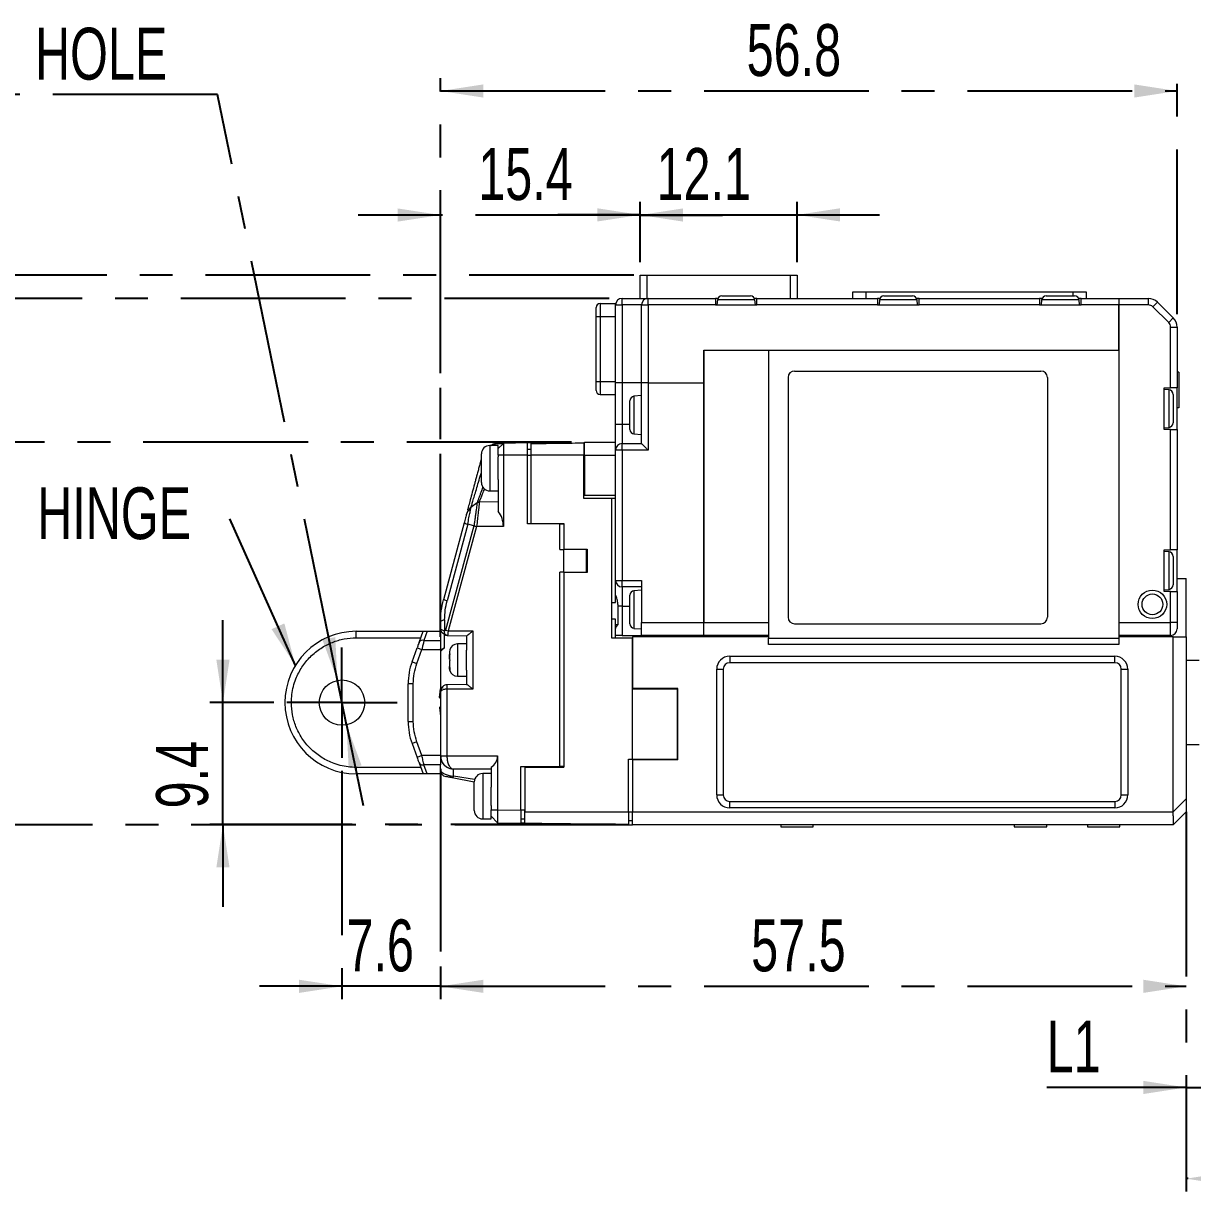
# Model space of a CAD drawing. Header units: millimetres. Extents: x 5 to 415, y 5 to 292.
# Drawn here: x 81.5 to 171.7, y 142.1 to 232.2 of the extents above; entities that cross this region are included whole.
import ezdxf

# ---------------------------------------------------------------- set-up
doc = ezdxf.new("R2010")
doc.units = ezdxf.units.MM
doc.linetypes.add('CENTERX2', pattern=[20.32, 12.7, -2.54, 2.54, -2.54])
doc.layers.add('CENTER_LINE', color=7, linetype='CENTERX2')
doc.styles.add('SLDTEXTSTYLE0', font='TXT', dxfattribs={"width": 0.7})
doc.dimstyles.new('SLDDIMSTYLE0', dxfattribs={"dimtxt": 4, "dimasz": 3.302, "dimexe": 0, "dimexo": 0.0625, "dimgap": 1, "dimtad": 1, "dimrnd": 1e-09, "dimzin": 12, "dimdsep": 46, "dimtxsty": 'SLDTEXTSTYLE0', "dimsah": 1, "dimcen": 0.09, "dimadec": 0, "dimazin": 3, "dimtfac": 1, "dimtofl": 0, "dimtmove": 0, "dimatfit": 3, "dimfxl": 1, "dimfrac": 2, "dimtolj": 1, "dimtzin": 12, "dimarcsym": 0})
doc.dimstyles.new('SLDDIMSTYLE1', dxfattribs={"dimtxt": 4, "dimasz": 3.302, "dimexe": 0, "dimexo": 0.0625, "dimgap": 1, "dimtad": 0, "dimtih": 1, "dimtoh": 1, "dimrnd": 1e-09, "dimzin": 12, "dimdsep": 46, "dimtxsty": 'SLDTEXTSTYLE0', "dimsah": 1, "dimcen": 0, "dimadec": 0, "dimazin": 3, "dimtol": 1, "dimtp": 0.1, "dimtm": 0.1, "dimtfac": 1, "dimtmove": 0, "dimatfit": 3, "dimfxl": 1, "dimfrac": 2, "dimtolj": 1, "dimarcsym": 0})
doc.dimstyles.new('SLDDIMSTYLE2', dxfattribs={"dimtxt": 4, "dimasz": 3.302, "dimexe": 0, "dimexo": 0.0625, "dimgap": 1, "dimtad": 1, "dimrnd": 1e-09, "dimzin": 12, "dimdsep": 46, "dimtxsty": 'SLDTEXTSTYLE0', "dimsah": 1, "dimcen": 0.09, "dimadec": 0, "dimazin": 3, "dimtfac": 1, "dimtmove": 0, "dimatfit": 0, "dimfxl": 1, "dimfrac": 2, "dimtolj": 1, "dimtzin": 12, "dimarcsym": 0})
doc.dimstyles.new('SLDDIMSTYLE3', dxfattribs={"dimtxt": 4, "dimasz": 3.302, "dimexe": 0, "dimexo": 0.0625, "dimgap": 1, "dimtad": 1, "dimdec": 1, "dimrnd": 1e-09, "dimzin": 12, "dimdsep": 46, "dimtxsty": 'SLDTEXTSTYLE0', "dimsah": 1, "dimcen": 0.09, "dimadec": 0, "dimazin": 3, "dimtfac": 1, "dimtdec": 1, "dimtmove": 0, "dimatfit": 0, "dimfxl": 1, "dimfrac": 2, "dimtolj": 1, "dimtzin": 12, "dimarcsym": 0})
doc.dimstyles.new('SLDDIMSTYLE4', dxfattribs={"dimtxt": 0.18, "dimasz": 3.302, "dimexe": 0, "dimexo": 0.0625, "dimgap": 0, "dimtad": 0, "dimtih": 1, "dimtoh": 1, "dimdec": 0, "dimrnd": 1e-09, "dimzin": 0, "dimdsep": 46, "dimtxsty": 'Standard', "dimsah": 1, "dimcen": 0.09, "dimadec": 0, "dimazin": 0, "dimtfac": 3.302, "dimtdec": 0, "dimtofl": 0, "dimtmove": 0, "dimatfit": 3, "dimfxl": 1, "dimfrac": 2, "dimtolj": 1, "dimtzin": 0, "dimarcsym": 0})

# ---------------------------------------------------------------- blocks, each defined once
blk = doc.blocks.new('_D_1')
at = {"layer": 'CENTER_LINE'}
for p, q in [((171.185, 171.384), (171.185, 142.092)), ((211.985, 171.088), (211.985, 142.092)), ((211.985, 143.092), (171.185, 143.092))]:
    blk.add_line(p, q, dxfattribs=at)
for points in [[(171.185, 143.092), (174.487, 142.584), (174.487, 143.6)], [(211.985, 143.092), (208.683, 143.6), (208.683, 142.584)]]:
    blk.add_solid(points, dxfattribs=at)
at = {"layer": 'CENTER_LINE', "insert": (188.98, 148.249), "char_height": 4, "attachment_point": 1, "style": 'SLDTEXTSTYLE0'}
blk.add_mtext('L2', dxfattribs=at)
blk = doc.blocks.new('_D_2')
at = {"layer": 'CENTER_LINE'}
for p, q in [((96.489, 226.719), (60.467, 226.719)), ((105.734, 181.529), (96.489, 226.719)), ((106.436, 178.1), (105.734, 181.529)), ((106.436, 178.1), (107.709, 171.879))]:
    blk.add_line(p, q, dxfattribs=at)
for points in [[(105.734, 181.529), (105.57, 184.866), (104.575, 184.662)], [(106.436, 178.1), (106.6, 174.763), (107.595, 174.967)]]:
    blk.add_solid(points, dxfattribs=at)
at = {"layer": 'CENTER_LINE', "attachment_point": 1, "style": 'SLDTEXTSTYLE0'}
for s, insert, char_height in [('%%c', (60.467, 231.875), 4), ('3.5', (64.895, 231.875), 4), ('HOLE', (82.413, 231.875), 4), ('±0.1', (73.357, 230.527), 2.8)]:
    blk.add_mtext(s, dxfattribs=dict(at, insert=insert, char_height=char_height))
blk = doc.blocks.new('_D_3')
at = {"layer": 'CENTER_LINE'}
for p, q in [((78.184, 212.795), (78.184, 222.64)), ((128.585, 212.795), (77.184, 212.795)), ((78.184, 212.795), (78.184, 210.995)), ((126.685, 210.995), (77.184, 210.995)), ((78.184, 210.995), (78.184, 204.645))]:
    blk.add_line(p, q, dxfattribs=at)
for points in [[(78.184, 212.795), (78.692, 216.097), (77.676, 216.097)], [(78.184, 210.995), (77.676, 207.693), (78.692, 207.693)]]:
    blk.add_solid(points, dxfattribs=at)
at = {"layer": 'CENTER_LINE', "insert": (73.028, 215.728), "char_height": 4, "attachment_point": 1, "rotation": 90, "style": 'SLDTEXTSTYLE0'}
blk.add_mtext('1.8', dxfattribs=at)
blk = doc.blocks.new('_D_4')
at = {"layer": 'CENTER_LINE'}
for p, q in [((77.684, 210.995), (77.684, 217.345)), ((126.685, 210.995), (76.684, 210.995)), ((77.684, 199.895), (77.684, 210.995)), ((123.785, 199.895), (76.684, 199.895)), ((77.684, 199.895), (77.684, 193.545))]:
    blk.add_line(p, q, dxfattribs=at)
for points in [[(77.684, 210.995), (78.192, 214.297), (77.176, 214.297)], [(77.684, 199.895), (77.176, 196.593), (78.192, 196.593)]]:
    blk.add_solid(points, dxfattribs=at)
at = {"layer": 'CENTER_LINE', "insert": (72.528, 200.65), "char_height": 4, "attachment_point": 1, "rotation": 90, "style": 'SLDTEXTSTYLE0'}
blk.add_mtext('11.1', dxfattribs=at)
blk = doc.blocks.new('_D_5')
at = {"layer": 'CENTER_LINE'}
for p, q in [((123.785, 199.895), (76.684, 199.895)), ((77.684, 199.895), (77.684, 170.394)), ((127.485, 170.394), (76.684, 170.394))]:
    blk.add_line(p, q, dxfattribs=at)
for points in [[(77.684, 199.895), (77.176, 196.593), (78.192, 196.593)], [(77.684, 170.394), (78.192, 173.696), (77.176, 173.696)]]:
    blk.add_solid(points, dxfattribs=at)
at = {"layer": 'CENTER_LINE', "insert": (72.528, 180.35), "char_height": 4, "attachment_point": 1, "rotation": 90, "style": 'SLDTEXTSTYLE0'}
blk.add_mtext('29.5', dxfattribs=at)
blk = doc.blocks.new('_D_6')
at = {"layer": 'CENTER_LINE'}
for p, q in [((96.906, 179.814), (96.906, 186.164)), ((100.835, 179.814), (95.906, 179.814)), ((96.906, 170.4), (96.906, 179.814)), ((127.185, 170.4), (95.906, 170.4)), ((96.906, 170.4), (96.906, 164.05))]:
    blk.add_line(p, q, dxfattribs=at)
for points in [[(96.906, 179.814), (97.414, 183.116), (96.398, 183.116)], [(96.906, 170.4), (96.398, 167.098), (97.414, 167.098)]]:
    blk.add_solid(points, dxfattribs=at)
at = {"layer": 'CENTER_LINE', "insert": (91.75, 171.652), "char_height": 4, "attachment_point": 1, "rotation": 90, "style": 'SLDTEXTSTYLE0'}
blk.add_mtext('9.4', dxfattribs=at)
blk = doc.blocks.new('_D_7')
at = {"layer": 'CENTER_LINE'}
for p, q in [((106.085, 174.564), (106.085, 156.93)), ((113.685, 173.314), (113.685, 156.93)), ((106.085, 157.93), (99.735, 157.93)), ((113.685, 157.93), (106.085, 157.93)), ((113.685, 157.93), (120.035, 157.93))]:
    blk.add_line(p, q, dxfattribs=at)
for points in [[(106.085, 157.93), (102.783, 158.438), (102.783, 157.422)], [(113.685, 157.93), (116.987, 157.422), (116.987, 158.438)]]:
    blk.add_solid(points, dxfattribs=at)
at = {"layer": 'CENTER_LINE', "insert": (106.43, 163.086), "char_height": 4, "attachment_point": 1, "style": 'SLDTEXTSTYLE0'}
blk.add_mtext('7.6', dxfattribs=at)
blk = doc.blocks.new('_D_8')
at = {"layer": 'CENTER_LINE'}
for p, q in [((113.685, 174.697), (113.685, 156.93)), ((171.185, 171.384), (171.185, 156.93)), ((113.685, 157.93), (171.185, 157.93))]:
    blk.add_line(p, q, dxfattribs=at)
for points in [[(113.685, 157.93), (116.987, 157.422), (116.987, 158.438)], [(171.185, 157.93), (167.883, 158.438), (167.883, 157.422)]]:
    blk.add_solid(points, dxfattribs=at)
at = {"layer": 'CENTER_LINE', "insert": (137.641, 163.086), "char_height": 4, "attachment_point": 1, "style": 'SLDTEXTSTYLE0'}
blk.add_mtext('57.5', dxfattribs=at)
blk = doc.blocks.new('_D_9')
at = {"layer": 'CENTER_LINE'}
for p, q in [((174.985, 176.214), (174.985, 149.129)), ((171.185, 171.384), (171.185, 149.129)), ((171.185, 150.129), (160.43, 150.129)), ((171.185, 150.129), (174.985, 150.129)), ((174.985, 150.129), (181.335, 150.129))]:
    blk.add_line(p, q, dxfattribs=at)
for points in [[(171.185, 150.129), (167.883, 150.637), (167.883, 149.621)], [(174.985, 150.129), (178.287, 149.621), (178.287, 150.637)]]:
    blk.add_solid(points, dxfattribs=at)
at = {"layer": 'CENTER_LINE', "insert": (160.43, 155.285), "char_height": 4, "attachment_point": 1, "style": 'SLDTEXTSTYLE0'}
blk.add_mtext('L1', dxfattribs=at)
blk = doc.blocks.new('_D_10')
at = {"layer": 'CENTER_LINE'}
for p, q in [((113.685, 186.314), (113.685, 227.996)), ((170.485, 209.78), (170.485, 227.996)), ((113.685, 226.996), (170.485, 226.996))]:
    blk.add_line(p, q, dxfattribs=at)
for points in [[(113.685, 226.996), (116.987, 226.488), (116.987, 227.504)], [(170.485, 226.996), (167.183, 227.504), (167.183, 226.488)]]:
    blk.add_solid(points, dxfattribs=at)
at = {"layer": 'CENTER_LINE', "insert": (137.291, 232.153), "char_height": 4, "attachment_point": 1, "style": 'SLDTEXTSTYLE0'}
blk.add_mtext('56.8', dxfattribs=at)
blk = doc.blocks.new('_D_11')
at = {"layer": 'CENTER_LINE'}
for p, q in [((113.685, 184.9), (113.685, 218.429)), ((129.085, 213.795), (129.085, 218.429)), ((113.685, 217.429), (107.335, 217.429)), ((129.085, 217.429), (113.685, 217.429)), ((129.085, 217.429), (135.435, 217.429))]:
    blk.add_line(p, q, dxfattribs=at)
for points in [[(113.685, 217.429), (110.383, 217.937), (110.383, 216.921)], [(129.085, 217.429), (132.387, 216.921), (132.387, 217.937)]]:
    blk.add_solid(points, dxfattribs=at)
at = {"layer": 'CENTER_LINE', "insert": (116.591, 222.586), "char_height": 4, "attachment_point": 1, "style": 'SLDTEXTSTYLE0'}
blk.add_mtext('15.4', dxfattribs=at)
blk = doc.blocks.new('_D_12')
at = {"layer": 'CENTER_LINE'}
for p, q in [((129.085, 213.795), (129.085, 218.439)), ((141.185, 213.795), (141.185, 218.439)), ((129.085, 217.439), (122.735, 217.439)), ((129.085, 217.439), (141.185, 217.439)), ((141.185, 217.439), (147.535, 217.439))]:
    blk.add_line(p, q, dxfattribs=at)
for points in [[(129.085, 217.439), (125.783, 217.947), (125.783, 216.931)], [(141.185, 217.439), (144.487, 216.931), (144.487, 217.947)]]:
    blk.add_solid(points, dxfattribs=at)
at = {"layer": 'CENTER_LINE', "insert": (130.341, 222.595), "char_height": 4, "attachment_point": 1, "style": 'SLDTEXTSTYLE0'}
blk.add_mtext('12.1', dxfattribs=at)
blk = doc.blocks.new('SW_NOTE_0_6')
at = {"layer": 'CENTER_LINE', "color": 0, "insert": (-14.856, 2.44), "char_height": 4, "attachment_point": 1, "style": 'SLDTEXTSTYLE0'}
blk.add_mtext('HINGE', dxfattribs=at)
blk = doc.blocks.new('SW_CENTERMARKSYMBOL_0')
at = {"layer": 'CENTER_LINE', "color": 0}
for p, q in [((0, 2.5), (0, 4.25)), ((0, 0), (0, 2.5)), ((-2.5, 0), (-4.25, 0)), ((0, 0), (-2.5, 0)), ((0, 0), (0, -2.5)), ((0, 0), (2.5, 0)), ((2.5, 0), (4.25, 0)), ((0, -2.5), (0, -4.25))]:
    blk.add_line(p, q, dxfattribs=at)

msp = doc.modelspace()

# ---------------------------------------------------------------- linework, layer by layer
at = {"color": 7, "linetype": 'Continuous', "lineweight": 18}
for p, q in [((129.085, 210.995), (129.085, 212.795)), ((129.085, 212.795), (129.585, 212.795)), ((129.585, 212.795), (129.585, 210.995)), ((129.585, 212.795), (140.685, 212.795)), ((140.685, 210.995), (140.685, 212.795)), ((140.685, 212.795), (141.185, 212.795)), ((141.185, 212.795), (141.185, 210.995)), ((135.385, 211.195), (137.087, 211.195)), ((137.087, 211.195), (137.586, 211.195)), ((145.485, 210.995), (145.485, 211.495)), ((145.485, 211.495), (146.485, 211.495)), ((146.485, 211.495), (146.485, 210.995)), ((146.485, 211.495), (162.485, 211.495)), ((147.885, 211.195), (149.587, 211.195)), ((149.587, 211.195), (150.086, 211.195)), ((160.385, 211.195), (162.087, 211.195)), ((162.087, 211.195), (162.586, 211.195)), ((162.485, 211.495), (163.485, 211.495)), ((163.485, 211.495), (163.485, 210.995)), ((125.685, 209.595), (125.685, 210.295)), ((125.985, 210.595), (125.985, 209.595)), ((125.985, 210.595), (127.185, 210.595)), ((127.185, 210.495), (127.185, 210.595)), ((127.185, 210.495), (127.685, 210.495)), ((127.185, 204.495), (127.185, 210.495)), ((127.685, 210.495), (127.685, 210.995)), ((127.685, 210.995), (129.685, 210.995)), ((129.185, 210.495), (127.685, 210.495)), ((127.685, 210.495), (127.685, 204.495)), ((129.185, 210.495), (129.685, 210.495)), ((129.185, 204.495), (129.185, 210.495)), ((129.685, 210.495), (129.685, 210.995)), ((129.685, 210.995), (134.885, 210.995)), ((129.685, 210.495), (129.685, 204.495)), ((134.885, 210.495), (129.685, 210.495)), ((134.885, 210.995), (134.885, 210.495)), ((135.068, 210.995), (134.885, 210.995)), ((134.885, 210.495), (138.085, 210.495)), ((135.036, 210.875), (135.003, 210.495)), ((138.085, 210.995), (137.902, 210.995)), ((137.968, 210.495), (137.934, 210.875)), ((138.085, 210.495), (138.085, 210.995)), ((138.085, 210.995), (147.385, 210.995)), ((147.385, 210.495), (138.085, 210.495)), ((147.385, 210.995), (147.385, 210.495)), ((147.568, 210.995), (147.385, 210.995)), ((147.385, 210.495), (150.585, 210.495)), ((147.536, 210.875), (147.503, 210.495)), ((150.585, 210.995), (150.402, 210.995)), ((150.468, 210.495), (150.434, 210.875)), ((150.585, 210.495), (150.585, 210.995)), ((150.585, 210.995), (159.885, 210.995)), ((159.885, 210.495), (150.585, 210.495)), ((159.885, 210.995), (159.885, 210.495)), ((160.068, 210.995), (159.885, 210.995)), ((159.885, 210.495), (163.085, 210.495)), ((160.036, 210.875), (160.003, 210.495)), ((163.085, 210.995), (162.902, 210.995)), ((162.968, 210.495), (162.934, 210.875)), ((163.085, 210.495), (163.085, 210.995)), ((163.085, 210.995), (165.985, 210.995)), ((165.985, 210.495), (163.085, 210.495)), ((165.985, 210.995), (165.985, 210.495)), ((165.985, 210.995), (168.271, 210.995)), ((165.985, 206.995), (165.985, 210.495)), ((165.985, 210.495), (165.985, 185.995)), ((168.271, 210.495), (165.985, 210.495)), ((168.271, 210.495), (168.271, 210.995)), ((168.625, 210.348), (168.978, 210.702)), ((169.839, 209.134), (168.625, 210.348)), ((168.978, 210.702), (168.942, 210.738)), ((168.978, 210.702), (170.192, 209.487)), ((125.685, 209.595), (125.985, 209.595)), ((125.685, 204.595), (125.685, 209.595)), ((125.985, 209.595), (127.185, 209.595)), ((125.985, 209.595), (125.985, 204.595)), ((169.839, 209.134), (170.192, 209.487)), ((169.985, 204.095), (169.985, 208.78)), ((169.985, 208.78), (170.485, 208.78)), ((170.485, 208.78), (170.485, 204.095)), ((133.985, 206.995), (165.985, 206.995)), ((133.985, 204.495), (133.985, 206.995)), ((133.985, 206.995), (133.985, 185.995)), ((133.985, 206.995), (138.985, 206.995)), ((138.985, 206.995), (138.985, 185.995)), ((138.985, 206.995), (165.985, 206.995)), ((138.985, 206.995), (138.985, 184.795)), ((165.985, 206.995), (165.985, 184.795)), ((140.485, 204.895), (140.485, 186.395)), ((140.985, 205.395), (159.985, 205.395)), ((160.485, 204.895), (160.485, 186.395)), ((170.635, 205.295), (170.485, 205.295)), ((170.635, 205.295), (170.635, 202.545)), ((125.685, 204.595), (125.985, 204.595)), ((125.685, 203.895), (125.685, 204.595)), ((125.985, 204.595), (127.185, 204.595)), ((125.985, 204.595), (125.985, 203.595)), ((127.685, 204.495), (127.185, 204.495)), ((127.185, 201.295), (127.185, 204.495)), ((129.185, 204.495), (127.685, 204.495)), ((127.685, 204.495), (127.685, 201.295)), ((129.685, 204.495), (129.185, 204.495)), ((129.185, 199.795), (129.185, 204.495)), ((129.685, 204.495), (133.985, 204.495)), ((129.685, 204.495), (129.685, 199.295)), ((133.985, 185.995), (133.985, 204.495)), ((169.485, 204.095), (169.985, 204.095)), ((169.485, 200.895), (169.485, 204.095)), ((169.866, 203.944), (169.485, 203.977)), ((170.485, 204.095), (169.985, 204.095)), ((170.485, 200.895), (170.485, 204.095)), ((125.985, 203.595), (127.185, 203.595)), ((128.285, 202.569), (128.285, 203.095)), ((129.185, 203.495), (128.605, 203.444)), ((170.185, 203.595), (170.185, 202.073)), ((128.285, 200.894), (128.285, 202.569)), ((170.185, 202.073), (170.185, 201.394)), ((170.635, 202.545), (170.485, 202.545)), ((127.185, 201.295), (127.685, 201.295)), ((127.185, 199.295), (127.185, 201.295)), ((127.685, 201.295), (127.685, 199.795)), ((128.605, 200.545), (129.185, 200.495)), ((169.485, 201.012), (169.866, 201.045)), ((169.985, 200.895), (169.485, 200.895)), ((169.985, 191.595), (169.985, 200.895)), ((169.985, 200.895), (170.485, 200.895)), ((170.485, 200.895), (170.485, 191.595)), ((118.135, 199.647), (117.485, 199.647)), ((117.61, 199.647), (117.735, 199.743)), ((117.735, 199.742), (117.61, 199.647)), ((117.735, 199.742), (117.61, 199.647)), ((117.913, 199.805), (118.535, 199.815)), ((118.535, 199.815), (118.135, 199.408)), ((118.135, 199.408), (118.135, 199.646)), ((118.135, 198.897), (118.135, 199.408)), ((120.385, 199.848), (118.535, 199.815)), ((118.535, 199.815), (118.535, 198.897)), ((120.385, 199.848), (122.685, 199.888)), ((120.385, 198.897), (120.385, 199.848)), ((120.685, 199.353), (120.385, 199.353)), ((122.685, 199.888), (122.685, 199.826)), ((124.735, 199.851), (124.785, 199.851)), ((124.785, 198.895), (124.785, 199.895)), ((124.785, 199.895), (127.185, 199.895)), ((127.685, 199.295), (127.185, 199.295)), ((127.185, 189.245), (127.185, 199.295)), ((127.685, 199.795), (129.185, 199.795)), ((127.685, 199.295), (127.685, 199.795)), ((129.685, 199.295), (127.685, 199.295)), ((127.685, 199.295), (127.685, 189.245)), ((116.835, 196.797), (116.835, 198.997)), ((118.535, 198.897), (118.135, 198.897)), ((118.135, 198.897), (118.135, 198.778)), ((118.135, 197.015), (118.135, 198.778)), ((118.535, 198.897), (118.535, 193.397)), ((120.385, 198.897), (118.535, 198.897)), ((120.385, 193.595), (120.385, 198.897)), ((120.385, 198.897), (120.685, 198.897)), ((120.685, 193.645), (120.685, 198.897)), ((124.785, 198.897), (124.735, 198.897)), ((124.735, 195.549), (124.735, 198.897)), ((124.785, 198.895), (127.185, 198.895)), ((124.785, 198.895), (124.785, 195.795)), ((118.135, 197.015), (118.135, 194.567)), ((124.735, 196.897), (124.785, 196.897)), ((117.485, 196.147), (118.135, 196.147)), ((127.185, 195.795), (124.785, 195.795)), ((116.033, 194.862), (115.913, 194.733)), ((115.913, 194.733), (116.033, 194.862)), ((116.024, 194.814), (116.033, 194.862)), ((116.501, 195.221), (116.033, 194.862)), ((118.135, 195.308), (116.679, 195.283)), ((126.885, 195.549), (124.735, 195.549)), ((126.885, 184.797), (126.885, 195.549)), ((127.185, 195.549), (126.885, 195.549)), ((115.676, 194.328), (115.673, 194.315)), ((115.676, 194.328), (115.756, 194.504)), ((115.692, 194.381), (115.68, 194.335)), ((115.692, 194.381), (115.681, 194.329)), ((115.697, 194.355), (115.703, 194.355)), ((115.777, 194.551), (115.716, 194.416)), ((115.503, 193.681), (113.91, 187.736)), ((116.264, 193.45), (114.066, 185.397)), ((115.779, 193.58), (114.193, 187.66)), ((116.465, 193.397), (114.266, 185.342)), ((116.264, 193.45), (115.779, 193.58)), ((118.535, 193.397), (116.465, 193.397)), ((122.885, 193.595), (120.385, 193.595)), ((120.685, 193.645), (120.685, 193.595)), ((120.685, 193.645), (123.185, 193.645)), ((120.785, 193.645), (120.785, 193.595)), ((122.885, 191.625), (122.885, 193.595)), ((122.885, 193.595), (123.185, 193.595)), ((123.185, 193.645), (123.185, 191.645)), ((122.885, 191.625), (123.185, 191.625)), ((123.185, 191.645), (123.185, 191.625)), ((123.185, 191.645), (124.985, 191.645)), ((123.185, 189.884), (123.185, 191.625)), ((124.935, 191.625), (123.185, 191.625)), ((124.935, 189.884), (124.935, 191.625)), ((124.985, 191.645), (124.985, 189.864)), ((169.485, 191.595), (169.985, 191.595)), ((169.485, 188.395), (169.485, 191.595)), ((169.866, 191.444), (169.485, 191.477)), ((170.485, 191.595), (169.985, 191.595)), ((170.485, 188.395), (170.485, 191.595)), ((170.185, 191.095), (170.185, 189.573)), ((123.185, 189.884), (122.885, 189.884)), ((122.885, 174.897), (122.885, 189.884)), ((123.185, 189.884), (124.935, 189.884)), ((123.185, 189.884), (123.185, 189.864)), ((123.185, 189.864), (123.185, 174.847)), ((124.985, 189.864), (123.185, 189.864)), ((170.185, 189.573), (170.185, 188.894)), ((170.485, 189.394), (171.185, 189.394)), ((171.185, 184.894), (171.185, 189.394)), ((127.185, 189.245), (127.685, 189.245)), ((127.185, 188.751), (127.185, 189.245)), ((127.185, 187.546), (127.185, 188.751)), ((127.685, 189.245), (129.185, 189.245)), ((127.685, 188.745), (127.685, 189.245)), ((129.185, 188.745), (127.685, 188.745)), ((127.685, 188.745), (127.685, 187.245)), ((129.185, 188.495), (128.605, 188.444)), ((129.185, 189.245), (129.185, 185.995)), ((169.485, 188.512), (169.866, 188.545)), ((114.193, 187.66), (113.91, 187.736)), ((127.252, 187.953), (127.185, 187.953)), ((128.285, 187.569), (128.285, 188.095)), ((128.285, 185.894), (128.285, 187.569)), ((169.985, 188.395), (169.485, 188.395)), ((169.985, 185.995), (169.985, 188.395)), ((169.985, 188.395), (170.485, 188.395)), ((170.485, 188.395), (170.485, 185.995)), ((126.885, 187.546), (127.185, 187.546)), ((127.685, 187.245), (127.385, 187.245)), ((127.385, 185.836), (127.385, 187.245)), ((127.685, 187.245), (127.685, 184.995)), ((113.685, 185.503), (113.685, 186.028)), ((114.002, 186.211), (114.002, 185.354)), ((127.185, 186.247), (126.885, 186.247)), ((127.185, 184.797), (127.185, 186.247)), ((127.185, 185.836), (127.385, 185.836)), ((129.185, 185.995), (133.985, 185.995)), ((129.185, 184.995), (129.185, 185.995)), ((133.985, 185.995), (138.985, 185.995)), ((133.985, 184.995), (133.985, 185.995)), ((140.985, 185.895), (159.985, 185.895)), ((165.985, 185.995), (169.985, 185.995)), ((170.485, 185.995), (169.985, 185.995)), ((169.985, 184.995), (169.985, 185.995)), ((170.485, 185.995), (170.485, 185.495)), ((107.185, 184.814), (107.185, 185.314)), ((107.185, 185.314), (112.339, 185.314)), ((112.029, 184.461), (112.339, 185.314)), ((112.339, 185.314), (112.662, 185.314)), ((112.662, 185.314), (112.404, 184.607)), ((112.662, 185.314), (113.685, 185.314)), ((113.685, 185.314), (113.685, 184.607)), ((114.002, 185.354), (113.986, 185.357)), ((114.137, 185.008), (114.211, 185.005)), ((114.186, 184.999), (115.702, 184.972)), ((114.266, 185.342), (116.176, 185.342)), ((115.685, 184.973), (115.685, 183.873)), ((116.176, 185.342), (116.176, 180.852)), ((127.685, 184.995), (127.185, 184.995)), ((127.685, 184.995), (129.185, 184.995)), ((128.485, 184.894), (128.485, 180.894)), ((138.985, 184.894), (128.485, 184.894)), ((128.605, 185.545), (129.185, 185.495)), ((133.985, 184.995), (129.185, 184.995)), ((138.985, 184.995), (133.985, 184.995)), ((133.985, 184.945), (133.985, 184.995)), ((138.985, 184.945), (133.985, 184.945)), ((169.985, 184.995), (165.985, 184.995)), ((165.985, 184.995), (165.985, 184.994)), ((170.185, 184.894), (165.985, 184.894)), ((170.185, 171.394), (170.185, 184.894)), ((170.185, 184.894), (171.185, 184.894)), ((171.185, 184.894), (171.185, 172.384)), ((107.185, 184.814), (112.157, 184.814)), ((111.487, 182.973), (111.874, 184.037)), ((111.874, 184.037), (112.25, 183.9)), ((112.404, 184.607), (113.685, 184.607)), ((113.685, 184.607), (113.685, 183.9)), ((115.685, 184.344), (114.985, 184.344)), ((128.485, 184.797), (126.885, 184.797)), ((128.485, 180.847), (128.485, 184.797)), ((138.985, 184.795), (165.985, 184.795)), ((138.985, 184.295), (138.985, 184.795)), ((165.985, 184.295), (138.985, 184.295)), ((165.985, 184.795), (165.985, 184.295)), ((111.863, 182.836), (112.25, 183.9)), ((112.25, 183.9), (113.685, 183.9)), ((113.685, 183.9), (113.685, 180.869)), ((114.402, 183.885), (114.385, 183.743)), ((114.385, 183.743), (114.385, 183.536)), ((114.385, 183.536), (114.393, 183.57)), ((114.385, 183.427), (114.385, 183.536)), ((114.385, 183.268), (114.385, 183.427)), ((114.385, 183.159), (114.385, 183.268)), ((114.393, 183.063), (114.385, 183.03)), ((115.685, 183.492), (115.685, 183.873)), ((115.685, 182.316), (115.685, 183.492)), ((135.985, 183.394), (165.685, 183.394)), ((135.985, 183.394), (135.985, 182.894)), ((165.685, 182.894), (165.685, 183.394)), ((172.185, 183.054), (171.185, 183.054)), ((111.487, 182.973), (111.863, 182.836)), ((114.385, 183.03), (114.385, 182.605)), ((114.385, 182.605), (114.402, 182.463)), ((114.385, 182.446), (114.385, 182.605)), ((114.402, 182.304), (114.385, 182.446)), ((114.402, 182.463), (114.402, 182.304)), ((115.685, 182.316), (115.685, 181.221)), ((134.985, 172.694), (134.985, 182.394)), ((134.985, 182.394), (135.485, 182.394)), ((135.485, 182.394), (135.485, 172.694)), ((165.685, 182.894), (135.985, 182.894)), ((166.185, 182.394), (166.685, 182.394)), ((166.185, 172.694), (166.185, 182.394)), ((166.685, 182.394), (166.685, 172.694)), ((111.185, 178.366), (111.185, 181.262)), ((111.585, 181.262), (111.185, 181.262)), ((111.585, 178.366), (111.585, 181.262)), ((114.985, 181.844), (115.685, 181.844)), ((113.599, 180.201), (113.685, 180.869)), ((113.807, 180.97), (113.685, 181.006)), ((113.685, 180.864), (113.738, 180.864)), ((113.685, 180.612), (113.685, 175.697)), ((113.685, 180.439), (113.685, 180.602)), ((113.695, 180.649), (113.693, 180.569)), ((115.7, 181.221), (114.173, 181.194)), ((114.176, 180.852), (114.176, 175.697)), ((116.176, 180.852), (114.176, 180.852)), ((131.985, 180.894), (128.485, 180.894)), ((128.485, 175.447), (128.485, 180.847)), ((131.935, 180.847), (128.485, 180.847)), ((131.935, 180.847), (131.935, 175.447)), ((131.985, 180.847), (131.935, 180.847)), ((131.985, 175.394), (131.985, 180.894)), ((113.599, 180.201), (113.685, 180.114)), ((113.685, 179.514), (113.599, 179.428)), ((113.685, 180.114), (113.685, 179.514)), ((113.599, 179.428), (113.685, 178.76)), ((113.685, 178.76), (113.685, 175.729)), ((111.185, 178.366), (111.585, 178.366)), ((111.863, 176.793), (111.487, 176.656)), ((112.25, 175.729), (111.863, 176.793)), ((111.487, 176.656), (111.874, 175.592)), ((171.185, 176.574), (172.185, 176.574)), ((112.25, 175.729), (111.874, 175.592)), ((112.029, 175.168), (112.339, 174.314)), ((113.685, 175.729), (112.25, 175.729)), ((113.685, 175.021), (112.404, 175.021)), ((112.662, 174.314), (112.404, 175.021)), ((113.685, 175.729), (113.685, 175.697)), ((113.685, 175.697), (114.176, 175.697)), ((113.685, 175.631), (113.685, 175.021)), ((113.685, 174.314), (113.685, 175.021)), ((114.176, 175.697), (118.085, 175.697)), ((118.085, 175.697), (118.085, 171.551)), ((128.185, 175.447), (128.485, 175.447)), ((128.185, 171.397), (128.185, 175.447)), ((128.485, 175.447), (131.935, 175.447)), ((128.485, 175.394), (128.485, 175.447)), ((131.985, 175.394), (128.485, 175.394)), ((128.485, 175.394), (128.485, 171.394)), ((131.985, 175.447), (131.935, 175.447)), ((112.157, 174.814), (107.185, 174.814)), ((107.185, 174.814), (107.185, 174.314)), ((112.339, 174.314), (107.185, 174.314)), ((112.662, 174.314), (112.339, 174.314)), ((113.685, 174.314), (112.662, 174.314)), ((113.685, 174.416), (113.767, 174.332)), ((114.685, 174.697), (117.585, 174.697)), ((114.685, 174.139), (114.685, 174.697)), ((117.585, 174.344), (116.935, 174.344)), ((117.585, 174.831), (117.585, 173.298)), ((119.885, 174.897), (122.885, 174.897)), ((119.885, 171.519), (119.885, 174.897)), ((120.185, 174.847), (120.185, 174.897)), ((120.185, 174.847), (123.185, 174.847)), ((120.185, 174.847), (120.185, 171.397)), ((123.185, 174.897), (122.885, 174.897)), ((116.286, 173.676), (114.587, 174.016)), ((116.285, 172.356), (116.285, 173.694)), ((117.585, 172.215), (117.585, 173.298)), ((116.285, 171.494), (116.285, 172.356)), ((134.985, 172.694), (135.485, 172.694)), ((166.185, 172.694), (166.685, 172.694)), ((170.185, 171.384), (171.185, 172.384)), ((171.185, 172.384), (171.185, 171.394)), ((117.585, 171.891), (117.585, 172.215)), ((117.585, 171.891), (117.585, 171.551)), ((117.585, 170.844), (117.585, 171.551)), ((117.585, 171.551), (118.085, 171.551)), ((118.085, 171.551), (119.885, 171.519)), ((119.885, 171.519), (119.885, 170.519)), ((120.185, 171.514), (119.885, 171.514)), ((128.185, 171.397), (128.485, 171.397)), ((128.485, 171.394), (170.185, 171.394)), ((128.485, 170.394), (128.485, 171.394)), ((135.985, 172.194), (165.685, 172.194)), ((135.985, 171.694), (135.985, 172.194)), ((165.685, 171.694), (135.985, 171.694)), ((165.685, 172.194), (165.685, 171.694)), ((171.185, 171.394), (170.185, 170.394)), ((116.935, 170.844), (117.585, 170.844)), ((117.585, 171.059), (118.088, 170.547)), ((117.585, 171.059), (118.088, 170.547)), ((117.598, 171.047), (117.585, 171.059)), ((118.085, 170.551), (119.885, 170.519)), ((120.185, 170.814), (119.885, 170.814)), ((120.185, 170.514), (119.885, 170.519)), ((128.485, 170.697), (128.185, 170.697)), ((127.185, 170.394), (128.485, 170.394)), ((170.185, 170.394), (128.485, 170.394)), ((139.935, 170.394), (139.935, 170.244)), ((139.935, 170.244), (142.435, 170.244)), ((142.435, 170.244), (142.435, 170.394)), ((157.935, 170.394), (157.935, 170.244)), ((157.935, 170.244), (160.435, 170.244)), ((160.435, 170.244), (160.435, 170.394)), ((163.585, 170.394), (163.585, 170.244)), ((163.585, 170.244), (166.085, 170.244)), ((166.085, 170.244), (166.085, 170.394)), ((170.185, 170.394), (170.185, 170.394))]:
    msp.add_line(p, q, dxfattribs=at)
at = {"color": 8, "linetype": 'Continuous', "lineweight": 18}
for p, q in [((162.485, 211.195), (162.485, 211.495)), ((137.278, 210.875), (135.036, 210.875)), ((137.934, 210.875), (137.278, 210.875)), ((149.778, 210.875), (147.536, 210.875)), ((150.434, 210.875), (149.778, 210.875)), ((162.278, 210.875), (160.036, 210.875)), ((162.934, 210.875), (162.278, 210.875)), ((169.866, 201.939), (169.866, 203.944)), ((128.605, 203.444), (128.605, 202.752)), ((128.605, 202.752), (128.605, 200.545)), ((127.685, 201.295), (128.285, 201.295)), ((169.866, 201.045), (169.866, 201.939)), ((117.485, 199.646), (117.485, 196.147)), ((169.866, 189.439), (169.866, 191.444)), ((124.985, 190.718), (124.935, 190.718)), ((124.935, 190.379), (124.985, 190.379)), ((169.866, 188.545), (169.866, 189.439)), ((128.605, 188.444), (128.605, 187.752)), ((128.605, 187.752), (128.605, 185.545)), ((127.685, 187.245), (128.285, 187.245)), ((114.985, 184.344), (114.985, 183.492)), ((114.985, 183.492), (114.985, 181.844)), ((113.695, 180.667), (113.685, 180.612)), ((116.316, 173.876), (114.685, 174.139)), ((116.935, 174.344), (116.935, 172.215)), ((116.935, 172.215), (116.935, 170.844))]:
    msp.add_line(p, q, dxfattribs=at)
at = {"color": 7, "linetype": 'Continuous', "lineweight": 18, "flags": 128}
for points in [[(113.685, 186.028), (113.69, 186.053), (113.706, 186.079), (113.732, 186.103), (113.768, 186.127), (113.813, 186.15), (113.868, 186.172), (113.931, 186.192), (114.002, 186.211)], [(114.685, 174.139), (114.672, 174.11), (114.658, 174.084), (114.645, 174.062), (114.632, 174.044), (114.62, 174.031), (114.608, 174.021), (114.597, 174.017), (114.587, 174.016)]]:
    msp.add_lwpolyline(points, dxfattribs=at)
at = {"color": 7, "linetype": 'Continuous', "lineweight": 18}
for centre, radius in [((168.585, 187.395), 1.1), ((168.585, 187.395), 0.8), ((106.085, 179.814), 1.75)]:
    msp.add_circle(centre, radius, dxfattribs=at)
for centre, radius, start, end in [((135.385, 210.845), 0.35, 90, 175), ((137.586, 210.845), 0.35, 5, 90), ((147.885, 210.845), 0.35, 90, 175), ((150.086, 210.845), 0.35, 5, 90), ((160.385, 210.845), 0.35, 90, 175), ((162.586, 210.845), 0.35, 5, 90), ((125.985, 210.295), 0.3, 90, 180), ((127.685, 210.495), 0.5, 90, 180), ((129.685, 210.495), 0.5, 90, 180), ((168.271, 209.995), 1, 45, 90), ((168.271, 209.995), 0.5, 45, 90), ((169.485, 208.78), 1, 0, 45), ((169.485, 208.78), 0.5, 0, 45), ((140.985, 204.895), 0.5, 90, 180), ((159.985, 204.895), 0.5, 0, 90), ((125.985, 203.895), 0.3, 180, 270), ((169.835, 203.595), 0.35, 0, 85), ((128.635, 203.095), 0.35, 95, 180), ((169.835, 201.394), 0.35, 275, 0), ((128.635, 200.894), 0.35, 180, 265), ((117.485, 198.997), 0.65, 90, 180), ((127.685, 199.295), 0.5, 90, 180), ((117.485, 196.797), 0.65, 180, 270), ((169.835, 191.095), 0.35, 0, 85), ((127.685, 189.245), 0.5, 180, 270), ((169.835, 188.894), 0.35, 275, 0), ((128.635, 188.095), 0.35, 95, 180), ((128.635, 185.894), 0.35, 180, 265), ((140.985, 186.395), 0.5, 180, 270), ((159.985, 186.395), 0.5, 270, 0), ((107.185, 179.814), 5.5, 90, 270), ((127.024, 232.128), 48.494, 254.50273, 254.74739), ((169.985, 185.495), 0.5, 270, 0), ((112.306, 184.304), 0.319, 72.02706, 150.43694), ((114.985, 183.744), 0.6, 90, 167.14802), ((135.985, 182.394), 1, 90, 180), ((165.685, 182.394), 1, 0, 90), ((116.185, 181.262), 5, 160, 180), ((114.985, 182.444), 0.6, 193.5835, 270), ((135.985, 182.394), 0.5, 90, 180), ((165.685, 182.394), 0.5, 0, 90), ((116.185, 178.366), 5, 180, 200), ((112.306, 175.325), 0.319, 209.56306, 287.97294), ((117.085, 175.697), 1, 300.00504, 360), ((114.185, 174.607), 0.5, 180, 258.69007), ((116.935, 173.694), 0.65, 90, 180), ((135.985, 172.694), 1, 180, 270), ((135.985, 172.694), 0.5, 180, 270), ((165.685, 172.694), 1, 270, 0), ((165.685, 172.694), 0.5, 270, 0), ((116.935, 171.494), 0.65, 180, 270), ((171.185, 171.394), 1, 180, 180.573)]:
    msp.add_arc(centre, radius, start, end, dxfattribs=at)
msp.add_ellipse((116.681, 193.397), major_axis=(0, 1.886), ratio=0.982842, start_param=4.712389, end_param=5.381677, dxfattribs=at)
at = {"color": 8, "linetype": 'Continuous', "lineweight": 18}
for points, knots in [([(117.735, 199.743), (117.734, 199.738), (117.733, 199.731), (117.727, 199.67), (117.724, 199.647)], [0, 0, 0, 0, 0.606351, 1, 1, 1, 1]), ([(117.898, 199.647), (117.9, 199.663), (117.912, 199.791), (117.912, 199.798), (117.913, 199.805)], [0, 0, 0, 0, 0.125082, 1, 1, 1, 1]), ([(116.033, 194.862), (116.037, 194.875), (116.045, 194.901), (116.108, 195.114), (116.203, 195.439), (116.331, 195.873), (116.485, 196.392), (116.655, 196.966), (116.776, 197.375), (116.835, 197.574)], [0, 0, 0, 0, 0.143144, 0.287166, 0.430986, 0.574957, 0.718637, 0.862494, 1, 1, 1, 1]), ([(116.948, 196.454), (116.919, 196.374), (116.874, 196.248), (116.818, 196.095), (116.773, 195.971), (116.729, 195.85), (116.67, 195.687), (116.604, 195.505), (116.545, 195.343), (116.509, 195.24), (116.504, 195.227), (116.501, 195.221)], [0, 0, 0, 0, 0.106881, 0.168608, 0.233735, 0.30227, 0.374177, 0.532031, 0.689085, 0.845199, 1, 1, 1, 1]), ([(116.679, 195.283), (116.684, 195.295), (116.693, 195.317), (116.759, 195.491), (116.863, 195.757), (116.971, 196.036), (117.051, 196.242), (117.075, 196.303)], [0, 0, 0, 0, 0.228689, 0.450272, 0.670143, 0.90183, 1, 1, 1, 1]), ([(115.779, 193.58), (115.813, 193.75), (115.879, 194.085), (115.951, 194.448), (115.993, 194.66), (116.018, 194.785), (116.022, 194.805), (116.024, 194.814)], [0, 0, 0, 0, 0.293873, 0.576883, 0.732624, 0.879289, 1, 1, 1, 1]), ([(113.986, 185.357), (113.978, 185.336), (113.963, 185.292), (113.955, 185.223), (113.962, 185.154), (113.988, 185.095), (114.017, 185.058), (114.04, 185.048), (114.044, 185.046)], [0, 0, 0, 0, 0.164948, 0.34698, 0.542494, 0.74552, 0.948546, 1, 1, 1, 1]), ([(113.98, 184.046), (113.98, 184.247), (113.98, 184.649), (113.98, 185.002), (113.98, 185.08), (113.98, 185.097)], [0, 0, 0, 0, 0.437135, 0.874269, 1, 1, 1, 1]), ([(114.138, 185.01), (114.128, 185.013), (114.101, 185.02), (114.063, 185.052), (114.028, 185.101), (114.004, 185.162), (113.992, 185.227), (113.991, 185.293), (113.999, 185.334), (114.002, 185.354)], [0, 0, 0, 0, 0.095347, 0.254415, 0.416082, 0.575419, 0.727902, 0.870106, 1, 1, 1, 1]), ([(114.266, 185.342), (114.264, 185.299), (114.261, 185.233), (114.252, 185.152), (114.244, 185.097), (114.235, 185.05), (114.225, 185.019), (114.217, 185.001), (114.212, 185.002), (114.211, 185.003)], [0, 0, 0, 0, 0.238934, 0.373634, 0.518186, 0.641389, 0.801252, 0.916713, 1, 1, 1, 1])]:
    msp.add_open_spline(points, degree=3, knots=knots, dxfattribs=at)
at = {"color": 7, "linetype": 'Continuous', "lineweight": 18}
for points in [[(117.735, 199.743), (117.762, 199.76), (117.816, 199.795), (117.881, 199.801), (117.913, 199.805)], [(114.393, 183.57), (114.39, 183.485), (114.384, 183.317), (114.39, 183.148), (114.393, 183.063)], [(111.585, 181.262), (111.597, 181.531), (111.62, 182.067), (111.782, 182.58), (111.863, 182.836)], [(111.863, 176.793), (111.782, 177.049), (111.62, 177.561), (111.597, 178.098), (111.585, 178.366)]]:
    msp.add_open_spline(points, degree=3, dxfattribs=at)
for points, knots in [([(120.685, 199.801), (121.441, 199.811), (122.791, 199.827), (124.141, 199.844), (124.735, 199.851)], [0, 0, 0, 0, 0.560004, 1, 1, 1, 1]), ([(120.685, 198.897), (120.685, 198.998), (120.685, 199.202), (120.685, 199.473), (120.685, 199.678), (120.685, 199.786), (120.685, 199.797), (120.685, 199.801)], [0, 0, 0, 0, 0.214702, 0.429404, 0.644089, 0.858766, 1, 1, 1, 1]), ([(124.735, 199.851), (124.735, 199.84), (124.735, 199.819), (124.735, 199.655), (124.735, 199.413), (124.735, 199.144), (124.735, 198.967), (124.735, 198.897)], [0, 0, 0, 0, 0.214702, 0.429406, 0.644091, 0.858768, 1, 1, 1, 1]), ([(129.185, 199.795), (129.189, 199.791), (129.198, 199.782), (129.266, 199.714), (129.375, 199.605), (129.521, 199.459), (129.631, 199.349), (129.685, 199.295)], [0, 0, 0, 0, 0.1467542, 0.3161257, 0.5102478, 0.7577933, 1, 1, 1, 1]), ([(116.835, 198.653), (116.831, 198.639), (116.821, 198.601), (116.802, 198.53), (116.78, 198.447), (116.766, 198.393), (116.759, 198.366)], [0, 0, 0, 0, 0.165544, 0.457121, 0.732988, 1, 1, 1, 1]), ([(124.735, 198.897), (123.979, 198.898), (122.629, 198.899), (121.279, 198.897), (120.685, 198.897)], [0, 0, 0, 0, 0.560005, 1, 1, 1, 1]), ([(116.759, 198.366), (116.729, 198.256), (116.669, 198.034), (116.58, 197.699), (116.494, 197.38), (116.413, 197.077), (116.337, 196.794), (116.228, 196.386), (116.091, 195.874), (115.942, 195.321), (115.829, 194.899), (115.782, 194.723), (115.763, 194.651)], [0, 0, 0, 0, 0.071307, 0.143292, 0.216504, 0.280964, 0.345051, 0.409115, 0.567356, 0.724885, 0.886843, 1, 1, 1, 1]), ([(116.837, 198.306), (116.833, 198.308), (116.761, 198.337), (116.759, 198.352), (116.758, 198.366)], [0, 0, 0, 0, 0.064393, 1, 1, 1, 1]), ([(116.021, 194.817), (115.982, 194.789), (115.86, 194.704), (115.787, 194.575), (115.738, 194.488)], [0, 0, 0, 0, 0.327229, 1, 1, 1, 1]), ([(116.021, 194.826), (116.007, 194.817), (115.973, 194.796), (115.947, 194.766), (115.932, 194.748)], [0, 0, 0, 0, 0.417585, 1, 1, 1, 1]), ([(116.501, 195.221), (116.5, 195.214), (116.498, 195.201), (116.485, 195.095), (116.463, 194.931), (116.434, 194.709), (116.398, 194.439), (116.357, 194.132), (116.311, 193.798), (116.279, 193.566), (116.264, 193.45)], [0, 0, 0, 0, 0.125362, 0.250249, 0.3751, 0.50004, 0.624975, 0.749787, 0.874671, 1, 1, 1, 1]), ([(116.679, 195.283), (116.677, 195.268), (116.674, 195.237), (116.649, 195.012), (116.616, 194.721), (116.58, 194.391), (116.529, 193.947), (116.488, 193.592), (116.465, 193.397)], [0, 0, 0, 0, 0.180061, 0.378365, 0.505739, 0.63991, 0.801206, 1, 1, 1, 1]), ([(116.501, 195.221), (116.529, 195.239), (116.583, 195.274), (116.647, 195.28), (116.679, 195.283)], [0, 0, 0, 0, 0.502742, 1, 1, 1, 1]), ([(115.689, 194.359), (115.68, 194.322), (115.66, 194.249), (115.613, 194.074), (115.559, 193.874), (115.522, 193.734), (115.503, 193.665)], [0, 0, 0, 0, 0.253072, 0.504788, 0.755918, 1, 1, 1, 1]), ([(115.769, 194.514), (115.76, 194.511), (115.742, 194.505), (115.717, 194.446), (115.705, 194.418)], [0, 0, 0, 0, 0.527132, 1, 1, 1, 1]), ([(115.52, 193.673), (115.53, 193.666), (115.553, 193.651), (115.697, 193.605), (115.779, 193.58)], [0, 0, 0, 0, 0.431522, 1, 1, 1, 1]), ([(116.264, 193.45), (116.278, 193.447), (116.306, 193.44), (116.357, 193.435), (116.405, 193.421), (116.439, 193.404), (116.458, 193.399), (116.465, 193.397)], [0, 0, 0, 0, 0.249886, 0.499926, 0.747959, 0.907794, 1, 1, 1, 1]), ([(113.685, 186.028), (113.694, 186.316), (113.713, 186.888), (113.845, 187.455), (113.91, 187.736)], [0, 0, 0, 0, 0.504417, 1, 1, 1, 1]), ([(114.002, 186.211), (114.01, 186.454), (114.025, 186.938), (114.137, 187.421), (114.193, 187.66)], [0, 0, 0, 0, 0.504153, 1, 1, 1, 1]), ([(127.252, 187.953), (127.228, 187.994), (127.191, 188.057), (127.187, 188.116), (127.185, 188.136)], [0, 0, 0, 0, 0.662426, 1, 1, 1, 1]), ([(127.385, 187.245), (127.373, 187.363), (127.349, 187.603), (127.285, 187.835), (127.252, 187.953)], [0, 0, 0, 0, 0.494701, 1, 1, 1, 1]), ([(127.185, 185.509), (127.195, 185.555), (127.213, 185.643), (127.303, 185.761), (127.368, 185.821), (127.385, 185.836)], [0, 0, 0, 0, 0.450418, 0.856973, 1, 1, 1, 1]), ([(113.685, 185.551), (113.685, 185.549), (113.685, 185.543), (113.685, 185.442), (113.685, 185.307), (113.685, 185.183), (113.685, 185.1), (113.685, 185.009), (113.685, 184.911), (113.685, 184.806), (113.685, 184.73), (113.685, 184.677), (113.685, 184.607), (113.685, 184.496), (113.685, 184.276), (113.685, 184.101), (113.685, 183.972)], [0, 0, 0, 0, 0.119641, 0.266274, 0.412908, 0.463457, 0.514007, 0.564558, 0.615059, 0.665556, 0.716044, 0.718406, 0.736728, 0.807741, 0.858137, 1, 1, 1, 1]), ([(113.685, 185.505), (113.691, 185.461), (113.702, 185.372), (113.81, 185.204), (113.953, 185.107), (114.051, 185.04)], [0, 0, 0, 0, 0.23397, 0.47863, 1, 1, 1, 1]), ([(113.685, 185.503), (113.698, 185.488), (113.726, 185.456), (113.896, 185.391), (113.986, 185.357)], [0, 0, 0, 0, 0.470945, 1, 1, 1, 1]), ([(114.066, 185.397), (114.065, 185.393), (114.063, 185.386), (114.055, 185.374), (114.041, 185.362), (114.021, 185.353), (114.009, 185.353), (114.002, 185.354)], [0, 0, 0, 0, 0.107272, 0.216266, 0.463262, 0.73307, 1, 1, 1, 1]), ([(114.043, 185.045), (114.062, 185.035), (114.097, 185.016), (114.137, 185.008), (114.155, 185.003)], [0, 0, 0, 0, 0.518705, 1, 1, 1, 1]), ([(116.176, 185.342), (116.175, 185.341), (116.133, 185.304), (116.032, 185.217), (115.894, 185.099), (115.787, 185.016), (115.727, 184.977), (115.71, 184.975), (115.702, 184.974)], [0, 0, 0, 0, 0.005863, 0.218298, 0.526732, 0.748442, 0.890595, 1, 1, 1, 1]), ([(107.185, 174.814), (106.975, 174.822), (106.557, 174.837), (105.938, 174.959), (105.38, 175.14), (104.881, 175.367), (104.293, 175.71), (103.758, 176.145), (103.297, 176.656), (102.995, 177.07), (102.738, 177.51), (102.468, 178.103), (102.243, 178.872), (102.166, 179.71), (102.211, 180.443), (102.329, 181.061), (102.511, 181.62), (102.738, 182.118), (103.081, 182.706), (103.516, 183.241), (104.027, 183.702), (104.441, 184.004), (104.881, 184.262), (105.474, 184.53), (106.242, 184.764), (106.871, 184.798), (107.185, 184.814)], [0, 0, 0, 0, 0.040123, 0.079918, 0.120025, 0.152183, 0.184374, 0.250005, 0.282847, 0.315724, 0.347882, 0.380073, 0.440019, 0.5, 0.5401, 0.579895, 0.620025, 0.652183, 0.684375, 0.750006, 0.782848, 0.815724, 0.847882, 0.880074, 0.940011, 1, 1, 1, 1]), ([(112.029, 184.461), (112.009, 184.408), (111.977, 184.32), (111.923, 184.17), (111.89, 184.082), (111.874, 184.037)], [0, 0, 0, 0, 0.427559, 0.711619, 1, 1, 1, 1]), ([(112.404, 184.607), (112.385, 184.519), (112.356, 184.383), (112.301, 184.135), (112.269, 183.987), (112.25, 183.9)], [0, 0, 0, 0, 0.430059, 0.666913, 1, 1, 1, 1]), ([(113.685, 183.747), (113.751, 183.819), (113.848, 183.923), (113.948, 184.016), (113.98, 184.046)], [0, 0, 0, 0, 0.687273, 1, 1, 1, 1]), ([(113.98, 184.046), (113.931, 184.004), (113.861, 183.944), (113.772, 183.904), (113.72, 183.901), (113.69, 183.927), (113.687, 183.958), (113.685, 183.972)], [0, 0, 0, 0, 0.381547, 0.550115, 0.720266, 0.867861, 1, 1, 1, 1]), ([(114.176, 180.852), (114.144, 180.851), (114.078, 180.849), (113.984, 180.836), (113.898, 180.816), (113.8, 180.778), (113.706, 180.713), (113.692, 180.647), (113.685, 180.612)], [0, 0, 0, 0, 0.119498, 0.23974, 0.361536, 0.485663, 0.730817, 1, 1, 1, 1]), ([(114.183, 181.194), (114.128, 181.188), (114.03, 181.177), (113.897, 181.101), (113.79, 180.99), (113.724, 180.852), (113.694, 180.734), (113.694, 180.671), (113.695, 180.649)], [0, 0, 0, 0, 0.2019517, 0.3579213, 0.5524235, 0.7623764, 0.9159197, 1, 1, 1, 1]), ([(114.176, 181.194), (114.176, 181.189), (114.176, 181.179), (114.176, 181.1), (114.176, 180.986), (114.176, 180.897), (114.176, 180.852)], [0, 0, 0, 0, 0.25, 0.5, 0.75, 1, 1, 1, 1]), ([(115.7, 181.221), (115.713, 181.218), (115.738, 181.211), (115.817, 181.155), (115.943, 181.054), (116.073, 180.942), (116.156, 180.869), (116.175, 180.853), (116.176, 180.852)], [0, 0, 0, 0, 0.158433, 0.315847, 0.562995, 0.901208, 0.994139, 1, 1, 1, 1]), ([(111.874, 175.592), (111.898, 175.525), (111.939, 175.414), (111.991, 175.271), (112.016, 175.202), (112.029, 175.168)], [0, 0, 0, 0, 0.428724, 0.713281, 1, 1, 1, 1]), ([(112.404, 175.021), (112.393, 175.071), (112.37, 175.178), (112.319, 175.414), (112.276, 175.609), (112.25, 175.729)], [0, 0, 0, 0, 0.252769, 0.542585, 1, 1, 1, 1]), ([(113.685, 175.697), (113.695, 175.591), (113.715, 175.374), (113.854, 175.122), (114.02, 174.94), (114.196, 174.816), (114.42, 174.718), (114.589, 174.704), (114.685, 174.697)], [0, 0, 0, 0, 0.190183, 0.391587, 0.518897, 0.659859, 0.807345, 1, 1, 1, 1]), ([(113.693, 175.708), (113.696, 175.659), (113.7, 175.565), (113.735, 175.396), (113.819, 175.189), (113.904, 175.044), (113.992, 174.978), (113.996, 174.975)], [0, 0, 0, 0, 0.170843, 0.328423, 0.59867, 0.978278, 1, 1, 1, 1]), ([(113.996, 174.975), (114.055, 174.925), (114.162, 174.833), (114.373, 174.741), (114.515, 174.723), (114.594, 174.713)], [0, 0, 0, 0, 0.354555, 0.645911, 1, 1, 1, 1]), ([(114.176, 175.697), (114.182, 175.591), (114.192, 175.374), (114.262, 175.122), (114.347, 174.94), (114.436, 174.816), (114.551, 174.718), (114.636, 174.704), (114.685, 174.697)], [0, 0, 0, 0, 0.1901815, 0.391587, 0.5188144, 0.6598591, 0.8072141, 1, 1, 1, 1]), ([(113.685, 174.607), (113.692, 174.576), (113.705, 174.521), (113.794, 174.433), (113.907, 174.357), (114.082, 174.271), (114.342, 174.181), (114.572, 174.153), (114.685, 174.139)], [0, 0, 0, 0, 0.182297, 0.322117, 0.457609, 0.574043, 0.791757, 1, 1, 1, 1]), ([(114.587, 174.016), (114.553, 174.023), (114.484, 174.037), (114.382, 174.057), (114.291, 174.075), (114.191, 174.096), (114.105, 174.113), (114.093, 174.115), (114.087, 174.116)], [0, 0, 0, 0, 0.118245, 0.235831, 0.351657, 0.479645, 0.73658, 1, 1, 1, 1]), ([(117.585, 171.059), (117.585, 171.065), (117.585, 171.075), (117.585, 171.159), (117.585, 171.283), (117.585, 171.421), (117.585, 171.513), (117.585, 171.551)], [0, 0, 0, 0, 0.212202, 0.423999, 0.641521, 0.855071, 1, 1, 1, 1]), ([(118.085, 171.551), (118.084, 171.435), (118.082, 171.208), (118.081, 170.907), (118.082, 170.683), (118.082, 170.567), (118.084, 170.555), (118.085, 170.551)], [0, 0, 0, 0, 0.219897, 0.434512, 0.649185, 0.86392, 1, 1, 1, 1]), ([(120.185, 170.814), (120.185, 170.822), (120.185, 170.837), (120.185, 170.958), (120.185, 171.135), (120.185, 171.332), (120.185, 171.462), (120.185, 171.514)], [0, 0, 0, 0, 0.214243, 0.429523, 0.642853, 0.858854, 1, 1, 1, 1]), ([(120.185, 171.397), (121.679, 171.398), (124.345, 171.401), (127.012, 171.398), (128.185, 171.397)], [0, 0, 0, 0, 0.560004, 1, 1, 1, 1]), ([(120.185, 170.498), (120.185, 170.508), (120.185, 170.528), (120.185, 170.683), (120.185, 170.911), (120.185, 171.163), (120.185, 171.33), (120.185, 171.397)], [0, 0, 0, 0, 0.214702, 0.429404, 0.644089, 0.858766, 1, 1, 1, 1]), ([(128.185, 171.397), (128.185, 171.285), (128.185, 171.061), (128.185, 170.762), (128.185, 170.537), (128.185, 170.417), (128.185, 170.405), (128.185, 170.4)], [0, 0, 0, 0, 0.2147035, 0.4294078, 0.6440927, 0.8587702, 1, 1, 1, 1]), ([(170.185, 170.394), (170.19, 170.407), (170.198, 170.431), (170.215, 170.605), (170.211, 170.859), (170.193, 171.134), (170.187, 171.315), (170.185, 171.384)], [0, 0, 0, 0, 0.2167717, 0.4334534, 0.649886, 0.8645239, 1, 1, 1, 1]), ([(128.185, 170.4), (126.692, 170.419), (124.025, 170.451), (121.358, 170.484), (120.185, 170.498)], [0, 0, 0, 0, 0.560005, 1, 1, 1, 1])]:
    msp.add_open_spline(points, degree=3, knots=knots, dxfattribs=at)

# ---------------------------------------------------------------- block references
at = {"layer": 'CENTER_LINE'}
for name, p in [('SW_NOTE_0_6', (97.44, 193.984)), ('SW_CENTERMARKSYMBOL_0', (106.085, 179.814))]:
    msp.add_blockref(name, p, dxfattribs=at)

# ---------------------------------------------------------------- dimensions: what is measured, and where the dimension line sits
dim = msp.add_diameter_dim_2p(p1=(105.734, 181.529), p2=(106.436, 178.1), text='<> HOLE', dimstyle='SLDDIMSTYLE1', dxfattribs=at)
dim.commit()
dim.dimension.update_dxf_attribs({"geometry": '_D_2', "text_midpoint": (77.684, 229.55), "dimtype": 163})
for base, p1, p2, dimstyle, picture, middle in [((170.485, 226.996), (113.685, 185.314), (170.485, 208.78), 'SLDDIMSTYLE0', '_D_10', (142.085, 226.996)), ((113.685, 217.429), (129.085, 212.795), (113.685, 183.9), 'SLDDIMSTYLE2', '_D_11', (121.385, 217.429)), ((141.185, 217.439), (129.085, 212.795), (141.185, 212.795), 'SLDDIMSTYLE2', '_D_12', (135.135, 217.439)), ((106.085, 157.93), (113.685, 174.314), (106.085, 175.564), 'SLDDIMSTYLE2', '_D_7', (109.885, 157.93)), ((171.185, 157.93), (113.685, 175.697), (171.185, 172.384), 'SLDDIMSTYLE0', '_D_8', (142.435, 157.93))]:
    dim = msp.add_linear_dim(base=base, p1=p1, p2=p2, dimstyle=dimstyle, dxfattribs=at)
    dim.commit()
    dim.dimension.update_dxf_attribs({"geometry": picture, "text_midpoint": middle, "dimtype": 160})
for base, p1, p2, dimstyle, picture, middle in [((78.184, 210.995), (129.585, 212.795), (127.685, 210.995), 'SLDDIMSTYLE2', '_D_3', (78.184, 219.184)), ((77.684, 210.995), (124.785, 199.895), (127.685, 210.995), 'SLDDIMSTYLE2', '_D_4', (77.684, 205.445)), ((77.684, 170.394), (124.785, 199.895), (128.485, 170.394), 'SLDDIMSTYLE0', '_D_5', (77.684, 185.144)), ((96.906, 179.814), (128.185, 170.4), (101.835, 179.814), 'SLDDIMSTYLE3', '_D_6', (96.906, 175.107))]:
    dim = msp.add_linear_dim(base=base, p1=p1, p2=p2, angle=90, dimstyle=dimstyle, dxfattribs=at)
    dim.commit()
    dim.dimension.update_dxf_attribs({"geometry": picture, "text_midpoint": middle, "dimtype": 160})
for base, p1, p2, text, dimstyle, picture, middle in [((174.985, 150.129), (171.185, 172.384), (174.985, 177.214), 'L1', 'SLDDIMSTYLE2', '_D_9', (163.036, 150.129)), ((171.185, 143.092), (211.985, 172.088), (171.185, 172.384), 'L2', 'SLDDIMSTYLE0', '_D_1', (191.585, 143.092))]:
    dim = msp.add_linear_dim(base=base, p1=p1, p2=p2, text=text, dimstyle=dimstyle, dxfattribs=at)
    dim.commit()
    dim.dimension.update_dxf_attribs({"geometry": picture, "text_midpoint": middle, "dimtype": 160})

# ---------------------------------------------------------------- leaders
msp.add_leader([(102.496, 182.689), (97.44, 193.984)], dimstyle='SLDDIMSTYLE4', dxfattribs=at)

doc.saveas('drawing.dxf')
